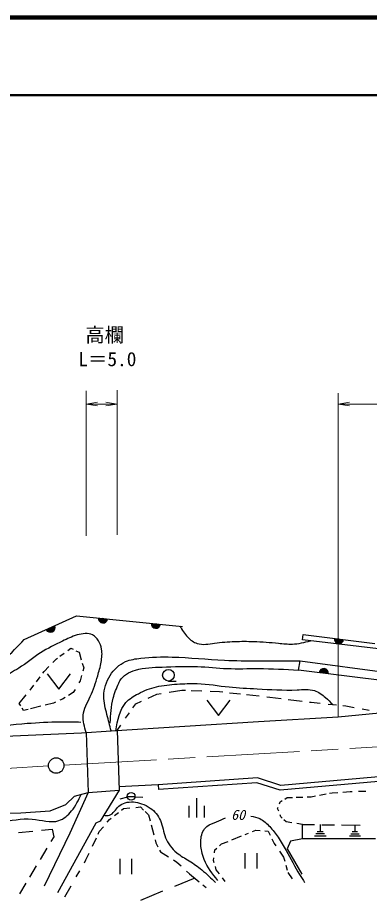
# Model space of a CAD drawing. Units: millimetres, scale not verified. Extents: x 40000 to 680000, y 20000 to 380000.
# Drawn here: x 456450 to 501882, y 266076 to 380000 of the extents above; entities that cross this region are included whole.
import ezdxf
from ezdxf.enums import TextEntityAlignment as Align

# ---------------------------------------------------------------- set-up
doc = ezdxf.new("R2010")
doc.units = ezdxf.units.MM
doc.header["$LTSCALE"] = 1000
doc.linetypes.add('CHAIN', pattern=[18.5, 12, -1.5, 3.5, -1.5])
for name, color, linetype, lineweight in [('M-BGD', 7, 'Continuous', 25), ('M-BGD-RSTR', 7, 'Continuous', 13), ('M-BMK', 2, 'CHAIN', 13), ('M-BMK-SRVR', 3, 'Continuous', 25), ('M-TTL', 2, 'Continuous', 140), ('M-TTL-LINE', 7, 'Continuous', 50)]:
    doc.layers.add(name, color=color, linetype=linetype, lineweight=lineweight)
doc.styles.add('ＭＳ ゴシック', font='')
doc.styles.get('ＭＳ ゴシック').set_extended_font_data('MS Gothic')

# ---------------------------------------------------------------- blocks, each defined once
blk = doc.blocks.new('open_arrow')
at = {"color": 0, "linetype": 'Continuous', "lineweight": -2}
blk.add_lwpolyline([(7.5, 1.25), (0, 0), (7.5, -1.25)], dxfattribs=at)

msp = doc.modelspace()

# ---------------------------------------------------------------- linework, layer by layer
at = {"layer": 'M-BGD'}
for p, q in [((457307, 299739), (464052, 302815)), ((464052, 302815), (477731, 301439)), ((493242, 299719), (493340, 300386)), ((524603, 295960), (493242, 299719)), ((493340, 300386), (502579, 299234)), ((462913, 298303), (463327, 298605)), ((463327, 298605), (463602, 298475)), ((461473, 297253), (461611, 297353)), ((461915, 297575), (462465, 297977)), ((463983, 298293), (464379, 298104)), ((464379, 298104), (464673, 297124)), ((459870, 295599), (460490, 296239)), ((460995, 296759), (461473, 297253)), ((464806, 296681), (464981, 296100)), ((492746, 295787), (492925, 296999)), ((492925, 296999), (512400, 294351)), ((459711, 295387), (459870, 295599)), ((460284, 295315), (461784, 293315)), ((461784, 293315), (463284, 295315)), ((464720, 295117), (464530, 294397)), ((464981, 296100), (464868, 295674)), ((512265, 293364), (492746, 295787)), ((458877, 294276), (459378, 294943)), ((464530, 294397), (464370, 294131)), ((475929, 294384), (476929, 294384)), ((458066, 293194), (458556, 293848)), ((463628, 292894), (463008, 292518)), ((463867, 293293), (463628, 292894)), ((476024, 292939), (477679, 293205)), ((477679, 293205), (478134, 293188)), ((478848, 293160), (480231, 293107)), ((481338, 293065), (482507, 293020)), ((482507, 293020), (482953, 292971)), ((483814, 292878), (485217, 292725)), ((456663, 291491), (457563, 292583)), ((461352, 291662), (461072, 291541)), ((462225, 292042), (461912, 291906)), ((462587, 292262), (462225, 292042)), ((471698, 291460), (472445, 291793)), ((473316, 292181), (474447, 292685)), ((474447, 292685), (474993, 292773)), ((480906, 291927), (482406, 289927)), ((482406, 289927), (483906, 291927)), ((486014, 292639), (487629, 292464)), ((488656, 292352), (489007, 292314)), ((489007, 292314), (490481, 292130)), ((491379, 292018), (493218, 291788)), ((494163, 291670), (494356, 291645)), ((456857, 291174), (456663, 291491)), ((457214, 290589), (457024, 290901)), ((457799, 290719), (457214, 290589)), ((459445, 291127), (458116, 290789)), ((461072, 291541), (460014, 291272)), ((471322, 290913), (471698, 291460)), ((494356, 291645), (495544, 291518)), ((496557, 291409), (497650, 291291)), ((497848, 289780), (510806, 290965)), ((498454, 291205), (498850, 291162)), ((498850, 291162), (499933, 290966)), ((500939, 290783), (501876, 290613)), ((470399, 289573), (470889, 290285)), ((487577, 289148), (497848, 289780)), ((468528, 287935), (487577, 289148)), ((469304, 287984), (469800, 288704)), ((448377, 286989), (464678, 287685)), ((464678, 287685), (468528, 287935)), ((465310, 287726), (465557, 280001)), ((469304, 287984), (469551, 280277)), ((511800, 282817), (490443, 280890)), ((487414, 281869), (474594, 280982)), ((490443, 280890), (487414, 281869)), ((511860, 282220), (490375, 280281)), ((465557, 280001), (469551, 280277)), ((469551, 280277), (467131, 276315)), ((474594, 280982), (469537, 280716)), ((474594, 280982), (474635, 280383)), ((487340, 281262), (474635, 280383)), ((490375, 280281), (487340, 281262)), ((462673, 278465), (463777, 279511)), ((465557, 280001), (463174, 274737)), ((463777, 279511), (465557, 280001)), ((470620, 279379), (469650, 279149)), ((470608, 279492), (471608, 279492)), ((471610, 279449), (472610, 279379)), ((479570, 279266), (479570, 276766)), ((490957, 279154), (491281, 279342)), ((491281, 279342), (491934, 279362)), ((492433, 279378), (493281, 279404)), ((493858, 279422), (494368, 279438)), ((494368, 279438), (494928, 279548)), ((495460, 279653), (496315, 279821)), ((496713, 279899), (497069, 279969)), ((497069, 279969), (497794, 280014)), ((498454, 280055), (499384, 280113)), ((499384, 280113), (499665, 280123)), ((500490, 280150), (501415, 280180)), ((460630, 277623), (462673, 278465)), ((470145, 277930), (470946, 278003)), ((471703, 278071), (472305, 278126)), ((472305, 278126), (472726, 277718)), ((478570, 278266), (478570, 276766)), ((480570, 276766), (480570, 278266)), ((490027, 277943), (490096, 278120)), ((490263, 278551), (490364, 278811)), ((490364, 278811), (490628, 278963)), ((438547, 276717), (456860, 277391)), ((456860, 277391), (460630, 277623)), ((468952, 277014), (469465, 277408)), ((469873, 277721), (470145, 277930)), ((472923, 277527), (473353, 277111)), ((473353, 277111), (473557, 276335)), ((490168, 277582), (490027, 277943)), ((490461, 276834), (490353, 277110)), ((466564, 276038), (461601, 267029)), ((467131, 276315), (466564, 276038)), ((468029, 276183), (468311, 276522)), ((468311, 276522), (468514, 276678)), ((473693, 275818), (474032, 274533)), ((490620, 276686), (490461, 276834)), ((491136, 276207), (490852, 276470)), ((491879, 276088), (491136, 276207)), ((493258, 275869), (492510, 275988)), ((493258, 274036), (493258, 275869)), ((493258, 275869), (494774, 275853)), ((495530, 275849), (495530, 274939)), ((495731, 275843), (497372, 275826)), ((498288, 275817), (500689, 275792)), ((500020, 275749), (500020, 274899)), ((456571, 274830), (458432, 275013)), ((459538, 275122), (460890, 275255)), ((463174, 274737), (459866, 267900)), ((460890, 275255), (461117, 274290)), ((466842, 274612), (467002, 274951)), ((467002, 274951), (467530, 275585)), ((485828, 274574), (486290, 274762)), ((486767, 274955), (487216, 275137)), ((487216, 275137), (487790, 275093)), ((488365, 275048), (488796, 275014)), ((488796, 275014), (489057, 274498)), ((496100, 274639), (494970, 274639)), ((495910, 274939), (495150, 274939)), ((500550, 274619), (499500, 274619)), ((500370, 274899), (499670, 274899)), ((461117, 274290), (460735, 273652)), ((466110, 273067), (466630, 274165)), ((474203, 273886), (474302, 273510)), ((474302, 273510), (474562, 272990)), ((482782, 273352), (483624, 273680)), ((484111, 273878), (485354, 274382)), ((489294, 274032), (489597, 273434)), ((489597, 273434), (489811, 273118)), ((491674, 273705), (491283, 272727)), ((493258, 274036), (491674, 273705)), ((502663, 274036), (493258, 274036)), ((496290, 274339), (494780, 274339)), ((500730, 274339), (499320, 274339)), ((460242, 272830), (459363, 271365)), ((474786, 272543), (474891, 272332)), ((474891, 272332), (475927, 271694)), ((481885, 272196), (481941, 272613)), ((481941, 272613), (482174, 272818)), ((482507, 273110), (482782, 273352)), ((490271, 272439), (490808, 271648)), ((491283, 272727), (493174, 269467)), ((465066, 270932), (465267, 271284)), ((465267, 271284), (465685, 272167)), ((469677, 269450), (469677, 271450)), ((471177, 271450), (471177, 269450)), ((476575, 271296), (477019, 271023)), ((481756, 271238), (481801, 271571)), ((481844, 270931), (481756, 271238)), ((485860, 270185), (485860, 272185)), ((487360, 272185), (487360, 270185)), ((490808, 271648), (490945, 271139)), ((458864, 270534), (457976, 269053)), ((477019, 271023), (477558, 270526)), ((482105, 270027), (481986, 270438)), ((482532, 269480), (482105, 270027)), ((491086, 270619), (491264, 269961)), ((464018, 269096), (464469, 269886)), ((479338, 268948), (476729, 267882)), ((478281, 269861), (478656, 269517)), ((478656, 269517), (479913, 268469)), ((483275, 268528), (482927, 268974)), ((491341, 269678), (491895, 268857)), ((457518, 268291), (456692, 266914)), ((462549, 266523), (463371, 267963)), ((480385, 268076), (480816, 267716)), ((475179, 267249), (472307, 266076))]:
    msp.add_line(p, q, dxfattribs=at)
for centre, radius in [((475929, 295134), 750), ((471108, 279492), 500)]:
    msp.add_circle(centre, radius, dxfattribs=at)
for centre, radius, start, end in [((467472, 302471), 600, 174.25584, 354.25584), ((467472, 302471), 550, 174.25584, 354.25584), ((467472, 302471), 500, 174.25584, 354.25584), ((467472, 302471), 450, 174.25584, 354.25584), ((467472, 302471), 400, 174.25584, 354.25584), ((467472, 302471), 350, 174.25584, 354.25584), ((467472, 302471), 300, 174.25584, 354.25584), ((467472, 302471), 250, 174.25584, 354.25584), ((467472, 302471), 200, 174.25584, 354.25584), ((467472, 302471), 150, 174.25584, 354.25584), ((467472, 302471), 100, 174.25584, 354.25584), ((467472, 302471), 50, 174.25584, 354.25584), ((460680, 301277), 600, 204.51299, 24.51299), ((460680, 301277), 550, 204.51299, 24.51299), ((460680, 301277), 500, 204.51299, 24.51299), ((460680, 301277), 450, 204.51299, 24.51299), ((460680, 301277), 400, 204.51299, 24.51299), ((460680, 301277), 350, 204.51299, 24.51299), ((460680, 301277), 300, 204.51299, 24.51299), ((460680, 301277), 250, 204.51299, 24.51299), ((460680, 301277), 200, 204.51299, 24.51299), ((460680, 301277), 150, 204.51299, 24.51299), ((460680, 301277), 100, 204.51299, 24.51299), ((460680, 301277), 50, 204.51299, 24.51299), ((474311, 301783), 600, 174.25584, 354.25584), ((474311, 301783), 550, 174.25584, 354.25584), ((474311, 301783), 500, 174.25584, 354.25584), ((474311, 301783), 450, 174.25584, 354.25584), ((474311, 301783), 400, 174.25584, 354.25584), ((474311, 301783), 350, 174.25584, 354.25584), ((474311, 301783), 300, 174.25584, 354.25584), ((474311, 301783), 250, 174.25584, 354.25584), ((474311, 301783), 200, 174.25584, 354.25584), ((474311, 301783), 150, 174.25584, 354.25584), ((474311, 301783), 100, 174.25584, 354.25584), ((474311, 301783), 50, 174.25584, 354.25584), ((497960, 299810), 600, 172.89276, 352.89276), ((497960, 299810), 550, 172.89276, 352.89276), ((497960, 299810), 500, 172.89276, 352.89276), ((497960, 299810), 450, 172.89276, 352.89276), ((497960, 299810), 400, 172.89276, 352.89276), ((497960, 299810), 350, 172.89276, 352.89276), ((497960, 299810), 300, 172.89276, 352.89276), ((497960, 299810), 250, 172.89276, 352.89276), ((497960, 299810), 200, 172.89276, 352.89276), ((497960, 299810), 150, 172.89276, 352.89276), ((497960, 299810), 100, 172.89276, 352.89276), ((497960, 299810), 50, 172.89276, 352.89276), ((495999, 295383), 600, 352.92362, 172.92362), ((495999, 295383), 550, 352.92362, 172.92362), ((495999, 295383), 500, 352.92362, 172.92362), ((495999, 295383), 450, 352.92362, 172.92362), ((495999, 295383), 400, 352.92362, 172.92362), ((495999, 295383), 350, 352.92362, 172.92362), ((495999, 295383), 300, 352.92362, 172.92362), ((495999, 295383), 250, 352.92362, 172.92362), ((495999, 295383), 200, 352.92362, 172.92362), ((495999, 295383), 150, 352.92362, 172.92362), ((495999, 295383), 100, 352.92362, 172.92362), ((495999, 295383), 50, 352.92362, 172.92362)]:
    msp.add_arc(centre, radius, start, end, dxfattribs=at)
for points, knots in [([(477400, 301472), (477706, 300974), (478011, 300475), (478423, 300047), (478769, 299686), (479192, 299375), (479651, 299228), (480347, 299005), (481128, 299157), (481885, 299265), (482771, 299392), (483624, 299458), (484490, 299489), (485304, 299518), (486128, 299516), (486947, 299489), (488017, 299453), (489080, 299375), (490148, 299265), (490744, 299204), (491342, 299133), (491935, 299154), (492723, 299182), (493501, 299372), (494280, 299563)], [0, 0, 0, 0, 1, 1, 1, 2, 2, 2, 3, 3, 3, 4, 4, 4, 5, 5, 5, 6, 6, 6, 7, 7, 7, 8, 8, 8, 8]), ([(450148, 293020), (450809, 293438), (451470, 293856), (452073, 294343), (453078, 295155), (453921, 296160), (454798, 297122), (455615, 298019), (456461, 298879), (457307, 299739)], [0, 0, 0, 0, 1, 1, 1, 2, 2, 2, 3, 3, 3, 3]), ([(465310, 287726), (465080, 288480), (464850, 289233), (464917, 289959), (464995, 290793), (465466, 291590), (465838, 292395), (466240, 293264), (466526, 294142), (466789, 295039), (466961, 295626), (467122, 296220), (467234, 296821), (467338, 297376), (467400, 297936), (467294, 298515), (467159, 299249), (466753, 300014), (466135, 300327), (465564, 300616), (464811, 300520), (464145, 300327), (463454, 300127), (462856, 299824), (462244, 299525), (461298, 299062), (460319, 298610), (459422, 298039), (458450, 297422), (457575, 296667), (456600, 296049), (455888, 295598), (455123, 295220), (454461, 294712), (453711, 294138), (453094, 293397), (452411, 292722), (451982, 292298), (451527, 291900), (451015, 291593), (450757, 291439), (450485, 291308), (450213, 291177)], [0, 0, 0, 0, 1, 1, 1, 2, 2, 2, 3, 3, 3, 4, 4, 4, 5, 5, 5, 6, 6, 6, 7, 7, 7, 8, 8, 8, 9, 9, 9, 10, 10, 10, 11, 11, 11, 12, 12, 12, 13, 13, 13, 14, 14, 14, 14]), ([(468528, 287935), (468349, 288637), (468169, 289339), (467984, 290048), (467780, 290832), (467570, 291625), (467576, 292425), (467582, 293354), (467877, 294293), (468393, 295100), (468887, 295874), (469584, 296525), (470398, 296883), (471011, 297151), (471691, 297254), (472367, 297328), (473725, 297477), (475070, 297511), (476416, 297477), (478666, 297420), (480920, 297171), (483176, 297068), (484599, 297003), (486023, 296997), (487447, 296994), (489273, 296991), (491099, 296995), (492925, 296999)], [0, 0, 0, 0, 1, 1, 1, 2, 2, 2, 3, 3, 3, 4, 4, 4, 5, 5, 5, 6, 6, 6, 7, 7, 7, 8, 8, 8, 9, 9, 9, 9]), ([(468404, 288955), (468465, 290043), (468526, 291132), (468797, 292174), (468967, 292829), (469219, 293465), (469503, 294085), (469552, 294192), (469602, 294298), (469661, 294399), (470066, 295102), (470869, 295533), (471676, 295786), (472814, 296144), (473957, 296147), (475105, 296179), (476628, 296222), (478160, 296316), (479685, 296257), (480970, 296208), (482250, 296049), (483533, 295996), (484866, 295940), (486203, 295998), (487538, 295996), (489276, 295993), (491011, 295890), (492746, 295787)], [0, 0, 0, 0, 1, 1, 1, 2, 2, 2, 3, 3, 3, 4, 4, 4, 5, 5, 5, 6, 6, 6, 7, 7, 7, 8, 8, 8, 9, 9, 9, 9]), ([(469131, 287973), (469372, 289321), (469614, 290668), (470446, 291598), (470871, 292073), (471449, 292439), (472042, 292750), (472794, 293144), (473568, 293449), (474372, 293640), (475248, 293848), (476160, 293919), (477068, 293980), (477935, 294039), (478799, 294089), (479659, 294059), (481032, 294011), (482395, 293759), (483769, 293614), (484971, 293487), (486181, 293442), (487381, 293378), (489090, 293287), (490780, 293157), (492537, 293247), (493305, 293287), (494086, 293368), (494788, 293143), (495316, 292974), (495799, 292631), (496228, 292253), (496554, 291965), (496848, 291655), (497142, 291346)], [0, 0, 0, 0, 1, 1, 1, 2, 2, 2, 3, 3, 3, 4, 4, 4, 5, 5, 5, 6, 6, 6, 7, 7, 7, 8, 8, 8, 9, 9, 9, 10, 10, 10, 11, 11, 11, 11]), ([(438625, 289726), (439842, 289724), (441059, 289723), (442267, 289625), (443882, 289495), (445480, 289192), (447079, 288890), (447968, 288722), (448856, 288555), (449753, 288489), (450518, 288433), (451290, 288452), (452059, 288489), (453937, 288579), (455802, 288778), (457673, 288924), (459096, 289034), (460523, 289113), (461951, 289124), (462842, 289131), (463733, 289111), (464624, 289091)], [0, 0, 0, 0, 1, 1, 1, 2, 2, 2, 3, 3, 3, 4, 4, 4, 5, 5, 5, 6, 6, 6, 7, 7, 7, 7]), ([(449295, 275787), (450933, 275845), (452572, 275904), (454188, 276147), (455561, 276353), (456917, 276693), (458335, 276561), (459503, 276453), (460713, 276025), (461763, 276368), (462397, 276575), (462973, 277063), (463422, 277612), (463960, 278269), (464317, 279014), (464674, 279758)], [0, 0, 0, 0, 1, 1, 1, 2, 2, 2, 3, 3, 3, 4, 4, 4, 5, 5, 5, 5]), ([(467582, 277053), (467843, 277022), (468104, 276991), (468330, 277071), (468559, 277151), (468753, 277344), (468924, 277542), (469125, 277776), (469296, 278017), (469517, 278212), (469753, 278420), (470047, 278575), (470354, 278668), (471033, 278874), (471778, 278774), (472454, 278547), (472858, 278410), (473238, 278228), (473580, 277984), (474145, 277580), (474611, 277007), (474889, 276371), (475198, 275664), (475277, 274880), (475559, 274164), (475855, 273410), (476376, 272732), (477004, 272216), (477497, 271811), (478056, 271507), (478596, 271174), (479169, 270820), (479721, 270434), (480240, 270009), (480865, 269499), (481443, 268932), (482020, 268366)], [0, 0, 0, 0, 1, 1, 1, 2, 2, 2, 3, 3, 3, 4, 4, 4, 5, 5, 5, 6, 6, 6, 7, 7, 7, 8, 8, 8, 9, 9, 9, 10, 10, 10, 11, 11, 11, 12, 12, 12, 12]), ([(486574, 276960), (486976, 276875), (487378, 276790), (487739, 276618), (488223, 276386), (488631, 275996), (489006, 275591), (489408, 275155), (489772, 274701), (490101, 274221), (490476, 273674), (490806, 273093), (491128, 272509), (491704, 271464), (492254, 270408), (492875, 269393), (493086, 269048), (493306, 268707), (493525, 268366)], [0, 0, 0, 0, 1, 1, 1, 2, 2, 2, 3, 3, 3, 4, 4, 4, 5, 5, 5, 6, 6, 6, 6]), ([(482294, 268640), (481615, 269494), (480935, 270349), (480548, 271345), (480415, 271687), (480317, 272045), (480240, 272406), (480123, 272956), (480055, 273511), (480137, 274084), (480221, 274668), (480461, 275270), (480891, 275625), (481240, 275914), (481715, 276039), (482157, 276207), (482551, 276356), (482919, 276538), (483287, 276721)], [0, 0, 0, 0, 1, 1, 1, 2, 2, 2, 3, 3, 3, 4, 4, 4, 5, 5, 5, 6, 6, 6, 6])]:
    msp.add_open_spline(points, degree=3, knots=knots, dxfattribs=at)
at = {"layer": 'M-BGD-RSTR'}
for p, q in [((465310, 313126), (465310, 331821)), ((469304, 313246), (469304, 331927)), ((497848, 289780), (497848, 331541)), ((465310, 330125), (469304, 330125)), ((497848, 330125), (554412, 330125))]:
    msp.add_line(p, q, dxfattribs=at)
at = {"layer": 'M-BMK'}
for p, q in [((462428, 283532), (517972, 286763)), ((362610, 277726), (460426, 283416))]:
    msp.add_line(p, q, dxfattribs=at)
at = {"layer": 'M-BMK-SRVR'}
msp.add_circle((461430, 283475), 1000, dxfattribs=at)
at = {"layer": 'M-TTL'}
msp.add_line((680000, 380000), (40000, 380000), dxfattribs=at)
at = {"layer": 'M-TTL-LINE'}
msp.add_line((40000, 370000), (680000, 370000), dxfattribs=at)

# ---------------------------------------------------------------- block references
at = {"layer": 'M-BGD-RSTR', "xscale": 193, "yscale": 193}
for p in [(465310, 330125), (497848, 330125)]:
    msp.add_blockref('open_arrow', p, dxfattribs=at)
at = {"layer": 'M-BGD-RSTR', "xscale": 193, "yscale": 193, "rotation": 180}
msp.add_blockref('open_arrow', (469304, 330125), dxfattribs=at)

# ---------------------------------------------------------------- texts
at = {"layer": 'M-BGD', "style": 'ＭＳ ゴシック', "oblique": 15}
msp.add_text('60', height=1320, rotation=358.781, dxfattribs=at).set_placement((484012, 276080), align=Align.BOTTOM_LEFT)
at = {"layer": 'M-BGD-RSTR', "style": 'ＭＳ ゴシック'}
for s, p in [('高欄', (465190, 337591)), ('L＝5.0', (464300, 334467))]:
    msp.add_text(s, height=1833, dxfattribs=at).set_placement(p, align=Align.BOTTOM_LEFT)

doc.saveas('drawing.dxf')
